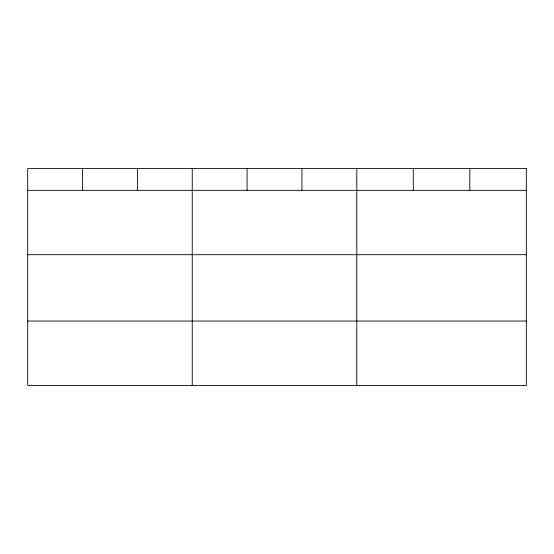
<?xml version="1.0" encoding="UTF-8"?>
<svg xmlns="http://www.w3.org/2000/svg" width="554" height="554" viewBox="0 0 554 554"><rect width="100%" height="100%" fill="white"/><g stroke="black" fill="none" stroke-linecap="round" stroke-linejoin="round"><path stroke-width="0.83" d="M27.7 190.334L526.3 190.334M27.7 254.708L526.3 254.708M27.7 321.036L526.3 321.036M469.792 168.589L469.792 190.334M413.284 168.589L413.284 190.334M356.776 168.589L356.776 385.411M301.93 168.589L301.93 190.334M247.084 168.589L247.084 190.334M192.238 168.589L192.238 385.411M137.392 168.589L137.392 190.334M82.546 168.589L82.546 190.334M526.3 168.589L27.7 168.589L27.7 385.411L526.3 385.411L526.3 168.589"/></g></svg>
